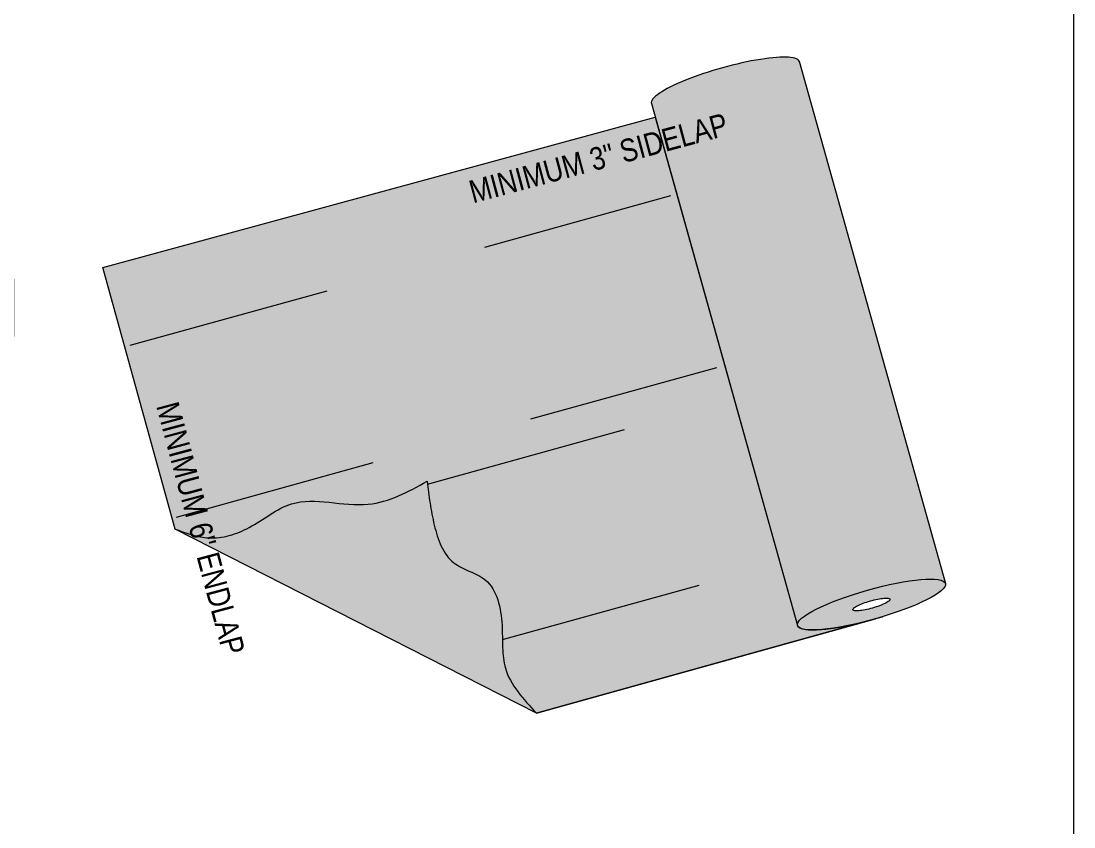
# Model space of a CAD drawing. Header units: inches. Extents: x -441 to 7, y -96 to 2.
# Drawn here: x 6.213 to 6.857, y 0.648 to 1.141 of the extents above; entities that cross this region are included whole.
import ezdxf

# ---------------------------------------------------------------- set-up
doc = ezdxf.new("R2010")
doc.units = ezdxf.units.IN
doc.header["$MEASUREMENT"] = 0
for name, pattern in [('Dashed - Dense', [0.8, 0.5000000000000001, -0.3]), ('DASHED2', [0.18749999999999997, 0.125, -0.06249999999999998]), ('Hidden', [1.4291338582677167, 1.0000000000000002, -0.4291338582677165])]:
    doc.linetypes.add(name, pattern=pattern)
doc.layers.add('Vector Picture Geometry', color=6, linetype='Continuous', lineweight=0)
doc.styles.add('GENERATED_STYLE_1', font='ARIALN.TTF')

msp = doc.modelspace()

# ---------------------------------------------------------------- hatches: boundary and pattern name
at = {"layer": 'Vector Picture Geometry'}
h = msp.add_hatch(color=164, dxfattribs=at)
h.dxf.hatch_style = 1
edge = h.paths.add_edge_path(flags=16)
edge.add_line((6.600782836708362, 1.082426381056067), (6.262897500606929, 0.9902490165979416))
edge.add_line((6.262897500606929, 0.9902490165979416), (6.307241496957506, 0.8301533723619738))
edge.add_spline(control_points=[(6.307241496957506, 0.8301533723619738), (6.314013980148806, 0.8276749975018376), (6.328934061591861, 0.8222150275447082), (6.354671597819565, 0.8300845411510882), (6.381761283326908, 0.8538256364214949), (6.42393571004263, 0.8388790547587601), (6.44968119923167, 0.8530353414515652), (6.461312934117656, 0.8594311093692633)], knot_values=[0, 0, 0, 0, 0.021159709512174635, 0.046615780403655896, 0.07637798063542711, 0.12329253288986976, 0.1619567764639695, 0.1619567764639695, 0.1619567764639695, 0.1619567764639695], degree=3, periodic=0)
edge.add_spline(control_points=[(6.461312934117656, 0.8594311093692633), (6.4613815243391315, 0.8588648219347581), (6.461450114560607, 0.858298534500253), (6.461519007764585, 0.8577321581323218)], knot_values=[0, 0, 0, 0, 0.001743159223408963, 0.001743159223408963, 0.001743159223408963, 0.001743159223408963], degree=3, periodic=0)
edge.add_spline(control_points=[(6.461519007764585, 0.8577321581323218), (6.462526442049899, 0.8494499628140009), (6.464690148676576, 0.8326984183351169), (6.473647365482126, 0.8071025716385862), (6.502443813472862, 0.8012937360499182), (6.507143187131231, 0.7787063167398547), (6.5072986987087695, 0.7654148766359419), (6.507340155733431, 0.7625355728174892)], knot_values=[0.001743159223408963, 0.001743159223408963, 0.001743159223408963, 0.001743159223408963, 0.027233603346175597, 0.05318194717262073, 0.07504579274266629, 0.10457912992252905, 0.11297822792589525, 0.11297822792589525, 0.11297822792589525, 0.11297822792589525], degree=3, periodic=0)
edge.add_line((6.507340155733431, 0.762535572817489), (6.677058347492984, 0.8095612062964745))
edge.add_line((6.677058347492984, 0.8095612062964745), (6.600782836708362, 1.082426381056067))
edge = h.paths.add_edge_path()
edge.add_ellipse((6.733062459465284, 0.7840271216370129), major_axis=(-0.045284007513209025, -0.012815618232302876), ratio=0.19350599680489242, start_angle=116.24900028288673, end_angle=359.98620291161023, ccw=False)
edge.add_ellipse((6.733062459465284, 0.7840271216370129), major_axis=(-0.045284007513209025, -0.012815618232302876), ratio=0.19350599680489242, start_angle=90.00000015219752, end_angle=116.24900028288673, ccw=False)
edge.add_ellipse((6.733062459465284, 0.7840271216370129), major_axis=(-0.045284007513209025, -0.012815618232302876), ratio=0.19350599680489242, start_angle=76.86831667401623, end_angle=90.00000015219752, ccw=False)
edge.add_line((6.733497656117968, 0.7746953620176442), (6.528098034633796, 0.7175334561757087))
edge.add_line((6.528098034633796, 0.7175334561757087), (6.307241496957506, 0.8301533723619738))
edge.add_line((6.307241496957506, 0.8301533723619738), (6.262897500606929, 0.9902490165979416))
edge.add_line((6.262897500606929, 0.9902490165979416), (6.600782836708362, 1.082426381056067))
edge.add_line((6.600782836708362, 1.082426381056067), (6.687775400957612, 0.771222417916662))
edge = h.paths.add_edge_path(flags=16)
edge.add_ellipse((6.733062459465284, 0.7840271216370129), major_axis=(-0.011321001878302256, -0.003203904558075719), ratio=0.19350599680489242, start_angle=0, end_angle=360)
edge = h.paths.add_edge_path(flags=17)
edge.add_line((6.600782836708362, 1.082426381056067), (6.262897500606929, 0.9902490165979416))
edge.add_line((6.262897500606929, 0.9902490165979416), (6.307241496957506, 0.8301533723619738))
edge.add_spline(control_points=[(6.307241496957506, 0.8301533723619738), (6.314013980148806, 0.8276749975018376), (6.328934061591861, 0.8222150275447082), (6.354671597819565, 0.8300845411510882), (6.381761283326908, 0.8538256364214949), (6.42393571004263, 0.8388790547587601), (6.44968119923167, 0.8530353414515652), (6.461312934117656, 0.8594311093692633)], knot_values=[0, 0, 0, 0, 0.021159709512174635, 0.046615780403655896, 0.07637798063542711, 0.12329253288986976, 0.1619567764639695, 0.1619567764639695, 0.1619567764639695, 0.1619567764639695], degree=3, periodic=0)
edge.add_spline(control_points=[(6.461312934117656, 0.8594311093692633), (6.4613815243391315, 0.8588648219347581), (6.461450114560607, 0.858298534500253), (6.461519007764585, 0.8577321581323218)], knot_values=[0, 0, 0, 0, 0.001743159223408963, 0.001743159223408963, 0.001743159223408963, 0.001743159223408963], degree=3, periodic=0)
edge.add_spline(control_points=[(6.461519007764585, 0.8577321581323218), (6.461936206900951, 0.8543023317065299), (6.462364516997283, 0.8508692439183416), (6.462871223106889, 0.8474131448142561)], knot_values=[0.001743159223408963, 0.001743159223408963, 0.001743159223408963, 0.001743159223408963, 0.012299273332917877, 0.012299273332917877, 0.012299273332917877, 0.012299273332917877], degree=3, periodic=0)
edge.add_spline(control_points=[(6.462871223106889, 0.8474131448142561), (6.462911885806815, 0.8471357960353154), (6.462953053370408, 0.8468582990654543), (6.462994760570403, 0.8465806436979506)], knot_values=[0.012299273332917877, 0.012299273332917877, 0.012299273332917877, 0.012299273332917877, 0.013146391795223655, 0.013146391795223655, 0.013146391795223655, 0.013146391795223655], degree=3, periodic=0)
edge.add_spline(control_points=[(6.462994760570403, 0.8465806436979506), (6.463359166399215, 0.8441547020300899), (6.46376476772992, 0.841716668386272), (6.464234757814941, 0.8392597349297737)], knot_values=[0.013146391795223655, 0.013146391795223655, 0.013146391795223655, 0.013146391795223655, 0.020547869367212746, 0.020547869367212746, 0.020547869367212746, 0.020547869367212746], degree=3, periodic=0)
edge.add_spline(control_points=[(6.464234757814941, 0.8392597349297737), (6.464268065937139, 0.8390856124484487), (6.464301697454061, 0.8389113950421674), (6.464335660621256, 0.8387370802877063)], knot_values=[0.020547869367212746, 0.020547869367212746, 0.020547869367212746, 0.020547869367212746, 0.021072410899624697, 0.021072410899624697, 0.021072410899624697, 0.021072410899624697], degree=3, periodic=0)
edge.add_spline(control_points=[(6.464335660621256, 0.8387370802877063), (6.464734587295797, 0.8366896032393758), (6.465309868011212, 0.8340234326309066), (6.465984117869903, 0.8313282119454641), (6.46614312244303, 0.8307162703072548)], knot_values=[0.021072410899624697, 0.021072410899624697, 0.021072410899624697, 0.021072410899624697, 0.027233603346175597, 0.029043068722626415, 0.029043068722626415, 0.029043068722626415, 0.029043068722626415], degree=3, periodic=0)
edge.add_spline(control_points=[(6.46614312244303, 0.8307162703072548), (6.466209917709531, 0.8304592034568901), (6.466277761068349, 0.8302021217972082), (6.46634671469441, 0.8299451300929326)], knot_values=[0.029043068722626415, 0.029043068722626415, 0.029043068722626415, 0.029043068722626415, 0.029803196055241944, 0.029803196055241944, 0.029803196055241944, 0.029803196055241944], degree=3, periodic=0)
edge.add_spline(control_points=[(6.46634671469441, 0.8299451300929326), (6.466600499497076, 0.8289992684656002), (6.466869324185303, 0.8280546253908487), (6.467156288609861, 0.8271164241158362)], knot_values=[0.029803196055241944, 0.029803196055241944, 0.029803196055241944, 0.029803196055241944, 0.032600855527691736, 0.032600855527691736, 0.032600855527691736, 0.032600855527691736], degree=3, periodic=0)
edge.add_spline(control_points=[(6.467156288609861, 0.8271164241158362), (6.467218772402165, 0.8269121396520087), (6.467282116216569, 0.8267081606000146), (6.467346352053717, 0.8265045408809282)], knot_values=[0.032600855527691736, 0.032600855527691736, 0.032600855527691736, 0.032600855527691736, 0.03321001944648255, 0.03321001944648255, 0.03321001944648255, 0.03321001944648255], degree=3, periodic=0)
edge.add_spline(control_points=[(6.467346352053717, 0.8265045408809282), (6.46763619821697, 0.8255857641207891), (6.467944206070413, 0.8246743034218), (6.468273315491657, 0.8237751124764117)], knot_values=[0.03321001944648255, 0.03321001944648255, 0.03321001944648255, 0.03321001944648255, 0.03595870043971586, 0.03595870043971586, 0.03595870043971586, 0.03595870043971586], degree=3, periodic=0)
edge.add_spline(control_points=[(6.468273315491657, 0.8237751124764117), (6.468599409901124, 0.8228841591295688), (6.4689462210212625, 0.8220052517566445), (6.469316608669881, 0.8211432091493613)], knot_values=[0.03595870043971586, 0.03595870043971586, 0.03595870043971586, 0.03595870043971586, 0.038682200429216274, 0.038682200429216274, 0.038682200429216274, 0.038682200429216274], degree=3, periodic=0)
edge.add_spline(control_points=[(6.469316608669881, 0.8211432091493613), (6.46939569918405, 0.8209591333755084), (6.469475864716039, 0.8207758265835536), (6.469557133110522, 0.8205933356917536)], knot_values=[0.038682200429216274, 0.038682200429216274, 0.038682200429216274, 0.038682200429216274, 0.039263761437825985, 0.039263761437825985, 0.039263761437825985, 0.039263761437825985], degree=3, periodic=0)
edge.add_spline(control_points=[(6.469557133110522, 0.8205933356917536), (6.469848973167718, 0.8199379991043911), (6.470155035458597, 0.8192931841575324), (6.470476609454639, 0.8186610636100411)], knot_values=[0.039263761437825985, 0.039263761437825985, 0.039263761437825985, 0.039263761437825985, 0.04135218460769853, 0.04135218460769853, 0.04135218460769853, 0.04135218460769853], degree=3, periodic=0)
edge.add_spline(control_points=[(6.470476609454639, 0.8186610636100411), (6.470557904012005, 0.818501262255634), (6.470640189904823, 0.8183422721858673), (6.470723487966169, 0.8181841285044638)], knot_values=[0.04135218460769853, 0.04135218460769853, 0.04135218460769853, 0.04135218460769853, 0.04188014221395758, 0.04188014221395758, 0.04188014221395758, 0.04188014221395758], degree=3, periodic=0)
edge.add_spline(control_points=[(6.470723487966169, 0.8181841285044638), (6.471042010319842, 0.8175794049754277), (6.471375332713, 0.8169870574300804), (6.471724619991487, 0.8164090486331377)], knot_values=[0.04188014221395758, 0.04188014221395758, 0.04188014221395758, 0.04188014221395758, 0.043898992312833215, 0.043898992312833215, 0.043898992312833215, 0.043898992312833215], degree=3, periodic=0)
edge.add_spline(control_points=[(6.471724619991487, 0.8164090486331377), (6.471817927424992, 0.8162546412993814), (6.471912374144482, 0.8161012572072432), (6.472007982355882, 0.8159489337736976)], knot_values=[0.043898992312833215, 0.043898992312833215, 0.043898992312833215, 0.043898992312833215, 0.04443830116534463, 0.04443830116534463, 0.04443830116534463, 0.04443830116534463], degree=3, periodic=0)
edge.add_spline(control_points=[(6.472007982355882, 0.8159489337736976), (6.472266651457115, 0.8155368209951475), (6.47253382243716, 0.8151324720165312), (6.472809935057267, 0.8147366278353612)], knot_values=[0.04443830116534463, 0.04443830116534463, 0.04443830116534463, 0.04443830116534463, 0.04589740738775348, 0.04589740738775348, 0.04589740738775348, 0.04589740738775348], degree=3, periodic=0)
edge.add_spline(control_points=[(6.472809935057267, 0.8147366278353612), (6.472900336085445, 0.8146070259324785), (6.472991695612061, 0.8144783357007221), (6.473084029071107, 0.8143505831463638)], knot_values=[0.04589740738775348, 0.04589740738775348, 0.04589740738775348, 0.04589740738775348, 0.046375128046354935, 0.046375128046354935, 0.046375128046354935, 0.046375128046354935], degree=3, periodic=0)
edge.add_spline(control_points=[(6.473084029071107, 0.8143505831463638), (6.473309855410663, 0.814038129870839), (6.473541507607032, 0.8137312855822245), (6.473779211460648, 0.8134304307541458)], knot_values=[0.046375128046354935, 0.046375128046354935, 0.046375128046354935, 0.046375128046354935, 0.04754352256742933, 0.04754352256742933, 0.04754352256742933, 0.04754352256742933], degree=3, periodic=0)
edge.add_spline(control_points=[(6.473779211460648, 0.8134304307541458), (6.473892059979311, 0.813287601678534), (6.4740062724327485, 0.8131461225196774), (6.474121872981339, 0.8130060339877987)], knot_values=[0.04754352256742933, 0.04754352256742933, 0.04754352256742933, 0.04754352256742933, 0.048098211054433404, 0.048098211054433404, 0.048098211054433404, 0.048098211054433404], degree=3, periodic=0)
edge.add_spline(control_points=[(6.474121872981339, 0.8130060339877987), (6.47428764446224, 0.8128051466765347), (6.474456270371069, 0.8126071189995514), (6.474627821952669, 0.812412071004383)], knot_values=[0.048098211054433404, 0.048098211054433404, 0.048098211054433404, 0.048098211054433404, 0.0488936357565772, 0.0488936357565772, 0.0488936357565772, 0.0488936357565772], degree=3, periodic=0)
edge.add_spline(control_points=[(6.474627821952669, 0.812412071004383), (6.474733685549897, 0.8122917078913878), (6.474840663261023, 0.8121724794592602), (6.474948771828119, 0.8120544139183847)], knot_values=[0.0488936357565772, 0.0488936357565772, 0.0488936357565772, 0.0488936357565772, 0.04938448824250314, 0.04938448824250314, 0.04938448824250314, 0.04938448824250314], degree=3, periodic=0)
edge.add_spline(control_points=[(6.474948771828119, 0.8120544139183847), (6.475225997962479, 0.8117516548089354), (6.475510660371313, 0.811456542631336), (6.475803041367955, 0.8111695530834282)], knot_values=[0.04938448824250314, 0.04938448824250314, 0.04938448824250314, 0.04938448824250314, 0.050643196417709715, 0.050643196417709715, 0.050643196417709715, 0.050643196417709715], degree=3, periodic=0)
edge.add_spline(control_points=[(6.475803041367955, 0.8111695530834282), (6.475915946964936, 0.811058729443705), (6.476030003549154, 0.8109491170414946), (6.476145227377232, 0.8108407432692024)], knot_values=[0.050643196417709715, 0.050643196417709715, 0.050643196417709715, 0.050643196417709715, 0.05112925809606235, 0.05112925809606235, 0.05112925809606235, 0.05112925809606235], degree=3, periodic=0)
edge.add_spline(control_points=[(6.476145227377232, 0.8108407432692024), (6.476335066310957, 0.8106621902587823), (6.476528073699882, 0.8104869994792865), (6.476724322248179, 0.8103152934372133)], knot_values=[0.05112925809606235, 0.05112925809606235, 0.05112925809606235, 0.05112925809606235, 0.05193007709575532, 0.05193007709575532, 0.05193007709575532, 0.05193007709575532], degree=3, periodic=0)
edge.add_spline(control_points=[(6.476724322248179, 0.8103152934372133), (6.476839716724248, 0.8102143299960325), (6.476956231818126, 0.8101145713887914), (6.477073882310513, 0.810016042520965)], knot_values=[0.05193007709575532, 0.05193007709575532, 0.05193007709575532, 0.05193007709575532, 0.05240096001283768, 0.05240096001283768, 0.05240096001283768, 0.05240096001283768], degree=3, periodic=0)
edge.add_spline(control_points=[(6.477073882310513, 0.810016042520965), (6.477269012608438, 0.8098526265679775), (6.477588933022152, 0.809594382164091), (6.477917162062791, 0.8093452424521357), (6.478043135265769, 0.8092517520578142)], knot_values=[0.05240096001283768, 0.05240096001283768, 0.05240096001283768, 0.05240096001283768, 0.05318194717262073, 0.05366123356789547, 0.05366123356789547, 0.05366123356789547, 0.05366123356789547], degree=3, periodic=0)
edge.add_spline(control_points=[(6.478043135265769, 0.8092517520578142), (6.478387316292718, 0.8089963197978816), (6.478740056167721, 0.808750280485093), (6.479100230711351, 0.8085124406445092)], knot_values=[0.05366123356789547, 0.05366123356789547, 0.05366123356789547, 0.05366123356789547, 0.054970728601993174, 0.054970728601993174, 0.054970728601993174, 0.054970728601993174], degree=3, periodic=0)
edge.add_spline(control_points=[(6.479100230711351, 0.8085124406445092), (6.479224038550612, 0.8084306846257303), (6.479348724869866, 0.8083498974560894), (6.479474244008577, 0.8082700306604891)], knot_values=[0.054970728601993174, 0.054970728601993174, 0.054970728601993174, 0.054970728601993174, 0.055420859666392985, 0.055420859666392985, 0.055420859666392985, 0.055420859666392985], degree=3, periodic=0)
edge.add_spline(control_points=[(6.479474244008577, 0.8082700306604891), (6.479969263265872, 0.8079550539784717), (6.4804772356658615, 0.8076543922073187), (6.480995360438496, 0.8073650719347958)], knot_values=[0.055420859666392985, 0.055420859666392985, 0.055420859666392985, 0.055420859666392985, 0.057196075362376336, 0.057196075362376336, 0.057196075362376336, 0.057196075362376336], degree=3, periodic=0)
edge.add_spline(control_points=[(6.480995360438496, 0.8073650719347958), (6.482000609992539, 0.8068037417489218), (6.483044075668506, 0.8062851038586913), (6.484105302628169, 0.8057874425697986)], knot_values=[0.057196075362376336, 0.057196075362376336, 0.057196075362376336, 0.057196075362376336, 0.06064029359120555, 0.06064029359120555, 0.06064029359120555, 0.06064029359120555], degree=3, periodic=0)
edge.add_spline(control_points=[(6.484105302628169, 0.8057874425697986), (6.484110892558035, 0.8057848211779495), (6.484116482980701, 0.8057822003681117), (6.484122073893177, 0.8057795801371113)], knot_values=[0.06064029359120555, 0.06064029359120555, 0.06064029359120555, 0.06064029359120555, 0.06065843574088188, 0.06065843574088188, 0.06065843574088188, 0.06065843574088188], degree=3, periodic=0)
edge.add_spline(control_points=[(6.484122073893177, 0.8057795801371113), (6.485717297425353, 0.8050319644000776), (6.487352396414174, 0.8043314718123273), (6.488957931314866, 0.8036043825081476)], knot_values=[0.06065843574088188, 0.06065843574088188, 0.06065843574088188, 0.06065843574088188, 0.06583483301248531, 0.06583483301248531, 0.06583483301248531, 0.06583483301248531], degree=3, periodic=0)
edge.add_spline(control_points=[(6.488970809460378, 0.8035985495972584), (6.490650620330323, 0.8028375988360579), (6.492297858744038, 0.8020473120079501), (6.493832971533252, 0.8011432322101524)], knot_values=[0.06584867381749311, 0.06584867381749311, 0.06584867381749311, 0.06584867381749311, 0.07126507891444245, 0.07126507891444245, 0.07126507891444245, 0.07126507891444245], degree=3, periodic=0)
edge.add_spline(control_points=[(6.493832971533252, 0.8011432322101524), (6.494266723077011, 0.8008877812682207), (6.494691522903393, 0.8006232454939093), (6.495105576445258, 0.8003477197012172)], knot_values=[0.07126507891444245, 0.07126507891444245, 0.07126507891444245, 0.07126507891444245, 0.07279550331643606, 0.07279550331643606, 0.07279550331643606, 0.07279550331643606], degree=3, periodic=0)
edge.add_spline(control_points=[(6.496435819829877, 0.7993919585658498), (6.496086810276159, 0.7996636372772286), (6.495727508590277, 0.7999247279798285), (6.495359219608337, 0.8001766159411199)], knot_values=[0.07310970183907584, 0.07310970183907584, 0.07310970183907584, 0.07310970183907584, 0.07448588835987585, 0.07448588835987585, 0.07448588835987585, 0.07448588835987585], degree=3, periodic=0)
edge.add_spline(control_points=[(6.497434266128495, 0.7985591640695213), (6.497245263226718, 0.7987280725715322), (6.496916768015804, 0.7990101366472069), (6.496577815101454, 0.7992814255102554), (6.496435819829877, 0.7993919585658498)], knot_values=[0.07448588835987585, 0.07448588835987585, 0.07448588835987585, 0.07448588835987585, 0.07527874624576908, 0.07583865062855952, 0.07583865062855952, 0.07583865062855952, 0.07583865062855952], degree=3, periodic=0)
edge.add_spline(control_points=[(6.498314526907298, 0.7977213998116792), (6.498093836741352, 0.7979448643421259), (6.497867869866366, 0.7981630772962822), (6.497636505381027, 0.7983758256510483)], knot_values=[0.0761233499577695, 0.0761233499577695, 0.0761233499577695, 0.0761233499577695, 0.07710706129768337, 0.07710706129768337, 0.07710706129768337, 0.07710706129768337], degree=3, periodic=0)
edge.add_spline(control_points=[(6.499460054450411, 0.79645964232322), (6.499155042602905, 0.7968246530647343), (6.498838499574447, 0.7971785694568607), (6.498510009218625, 0.7975206582668786)], knot_values=[0.077399586135879, 0.077399586135879, 0.077399586135879, 0.077399586135879, 0.07888485835136026, 0.07888485835136026, 0.07888485835136026, 0.07888485835136026], degree=3, periodic=0)
edge.add_spline(control_points=[(6.500224035363141, 0.7954905787669584), (6.500026747411217, 0.7957557328273794), (6.499824121733779, 0.7960158885725555), (6.499616020902645, 0.7962708038597348)], knot_values=[0.07913967007269097, 0.07913967007269097, 0.07913967007269097, 0.07913967007269097, 0.08016630476408333, 0.08016630476408333, 0.08016630476408333, 0.08016630476408333], degree=3, periodic=0)
edge.add_spline(control_points=[(6.501191735887873, 0.7940849558060419), (6.500930212784793, 0.7944954152221664), (6.5006578471304755, 0.7948961345857821), (6.5003742132019955, 0.7952863637907495)], knot_values=[0.08042860935734053, 0.08042860935734053, 0.08042860935734053, 0.08042860935734053, 0.08192518848711455, 0.08192518848711455, 0.08192518848711455, 0.08192518848711455], degree=3, periodic=0)
edge.add_spline(control_points=[(6.502149882602493, 0.7924508205606853), (6.5018831519645595, 0.7929453033537028), (6.501603078294899, 0.7934284141646479), (6.501309033326218, 0.7938990460126061)], knot_values=[0.0821503368532476, 0.0821503368532476, 0.0821503368532476, 0.0821503368532476, 0.08385421613509175, 0.08385421613509175, 0.08385421613509175, 0.08385421613509175], degree=3, periodic=0)
edge.add_spline(control_points=[(6.502936723799527, 0.7908783520782099), (6.5027215009082004, 0.7913423276811677), (6.502496050373783, 0.7917980636796031), (6.502259917721318, 0.7922447593074899)], knot_values=[0.08409014882726291, 0.08409014882726291, 0.08409014882726291, 0.08409014882726291, 0.08561968818830437, 0.08561968818830437, 0.08561968818830437, 0.08561968818830437], degree=3, periodic=0)
edge.add_spline(control_points=[(6.5039259713714905, 0.7885035464228509), (6.503646775125875, 0.7892517335272107), (6.503345412919407, 0.789983751262298), (6.503020258123079, 0.7906967335752615)], knot_values=[0.08581880398545677, 0.08581880398545677, 0.08581880398545677, 0.08581880398545677, 0.08815846807537019, 0.08815846807537019, 0.08815846807537019, 0.08815846807537019], degree=3, periodic=0)
edge.add_spline(control_points=[(6.504533204504879, 0.7867447285571545), (6.50436587890253, 0.7872695050933847), (6.504188876270173, 0.7877878220143679), (6.504001684537283, 0.7882987770730749)], knot_values=[0.08837149663838154, 0.08837149663838154, 0.08837149663838154, 0.08837149663838154, 0.08996309664201481, 0.08996309664201481, 0.08996309664201481, 0.08996309664201481], degree=3, periodic=0)
edge.add_spline(control_points=[(6.504588434498483, 0.7865701623239005), (6.504829832705923, 0.7858012069191944), (6.5050506863475315, 0.785018670123983), (6.505252593473721, 0.7842253676368287)], knot_values=[0.09013933888018072, 0.09013933888018072, 0.09013933888018072, 0.09013933888018072, 0.09246521991512252, 0.09246521991512252, 0.09246521991512252, 0.09246521991512252], degree=3, periodic=0)
edge.add_spline(control_points=[(6.505252593473721, 0.7842253676368287), (6.505597753426715, 0.7828692181321437), (6.505887544357368, 0.7814816071251938), (6.506129949828328, 0.7800766013222986)], knot_values=[0.09246521991512252, 0.09246521991512252, 0.09246521991512252, 0.09246521991512252, 0.09644131032775495, 0.09644131032775495, 0.09644131032775495, 0.09644131032775495], degree=3, periodic=0)
edge.add_spline(control_points=[(6.5068253900960915, 0.7748271819346995), (6.506660513822421, 0.7765352093535509), (6.5064418149051075, 0.7782431611770426), (6.506155589216142, 0.7799268912999129)], knot_values=[0.09658247262904, 0.09658247262904, 0.09658247262904, 0.09658247262904, 0.10134321274377722, 0.10134321274377722, 0.10134321274377722, 0.10134321274377722], degree=3, periodic=0)
edge.add_spline(control_points=[(6.507245514954512, 0.7676499514679505), (6.50721104468218, 0.7688745134011434), (6.50711977937221, 0.7712245405973541), (6.506941941919981, 0.7736063443479042), (6.5068340108234315, 0.7747373628111711)], knot_values=[0.10142666296382269, 0.10142666296382269, 0.10142666296382269, 0.10142666296382269, 0.10491384869871834, 0.1080663156574247, 0.1080663156574247, 0.1080663156574247, 0.1080663156574247], degree=3, periodic=0)
edge.add_spline(control_points=[(6.507248726684652, 0.767534476146956), (6.507295044730684, 0.765848947940972), (6.507316452246984, 0.7641818448208082), (6.507340155733431, 0.7625355728174896)], knot_values=[0.10817595599909931, 0.10817595599909931, 0.10817595599909931, 0.10817595599909931, 0.11297822792589525, 0.11297822792589525, 0.11297822792589525, 0.11297822792589525], degree=3, periodic=0)
edge.add_line((6.507340155733431, 0.762535572817489), (6.677058347492984, 0.8095612062964743))
edge.add_line((6.677058347492984, 0.8095612062964743), (6.600782836708362, 1.082426381056067))
edge = h.paths.add_edge_path()
edge.add_ellipse((6.643735149492194, 1.1035833172716694), major_axis=(-0.045284007513209025, -0.012815618232302876), ratio=0.19350599680489233, start_angle=180.36412624336407, end_angle=360)
edge.add_line((6.598451141978799, 1.0907676990382655), (6.687775400957677, 0.7712224179170273))
edge.add_ellipse((6.733062459465284, 0.7840271216370129), major_axis=(-0.045284007513209025, -0.012815618232302876), ratio=0.19350599680489242, start_angle=180.00000018289347, end_angle=359.98620291161023, ccw=False)
edge.add_line((6.778346466937584, 0.7968427400138671), (6.688913350846605, 1.1166796670851213))
h.paths.add_polyline_path([(6.346675368886632, 0.9639542856257486), (6.549019090082002, 1.0200003403271671), (6.544541375991343, 1.0361662834319905), (6.3421976547959735, 0.9801202287305719)], flags=8)

# ---------------------------------------------------------------- linework, layer by layer
at = {"layer": 'Vector Picture Geometry', "linetype": 'Hidden'}
for p, q in [((6.6889133508472085, 1.1166796670829657), (6.778346466977993, 0.7968427398693536)), ((6.5984511419785665, 1.0907676990390995), (6.6877784519516545, 0.7712115034046723)), ((6.528098034633796, 0.7175334561757087), (6.735542358445397, 0.7752643946237918))]:
    msp.add_line(p, q, dxfattribs=at)
at = {"layer": 'Vector Picture Geometry', "linetype": 'DASHED2'}
for p, q in [((6.27972714174749, 0.9427269884340688), (6.610408065880343, 1.0343204466011495)), ((6.30791152080769, 0.837541453801621), (6.638592444940543, 0.9291349119687018)), ((6.4615190077579925, 0.8577321581342563), (6.645226186684785, 0.9086161813120297)), ((6.507340155734145, 0.7625355728176868), (6.677058347493569, 0.8095612062966366))]:
    msp.add_line(p, q, dxfattribs=at)
at = {"layer": 'Vector Picture Geometry', "color": 7, "linetype": 'Continuous', "flags": 128}
msp.add_lwpolyline([(0, 0), (6.856957468877498, 0), (6.856957468877498, 2.1134088650677683), (0, 2.1134088650677683)], close=True, dxfattribs=at)
at = {"layer": 'Vector Picture Geometry', "color": 6, "linetype": 'Hidden'}
for points in [[(6.262897500606929, 0.9902490165979416), (6.600782836708362, 1.082426381056067), (6.687775400956509, 0.7712224179206086), (6.68804188316366, 0.7706596307202438)], [(6.68804188316366, 0.7706596307202438), (6.688636239766744, 0.7700616379030536), (6.6892948483742, 0.7696640951056088), (6.690080513690253, 0.7693385084874893), (6.690976657422322, 0.7690754715300545), (6.691845114641314, 0.7688904524028861), (6.692965751013794, 0.7687214000615357), (6.694528575750706, 0.7685781464073567), (6.6960481866384, 0.7685135608170408), (6.699458259138453, 0.7685540903415453), (6.701601133738093, 0.7686757899498189), (6.702589620256077, 0.7687517045961862), (6.705143483157837, 0.7689970954735341), (6.709655876890167, 0.7695755706020324), (6.713812938079382, 0.7702421924021139), (6.721415413317137, 0.7717304249992192), (6.739832713918133, 0.776521385731693), (6.528098034633796, 0.7175334561757087), (6.307241496957506, 0.8301533723619738), (6.262897500606929, 0.9902490165979416)]]:
    msp.add_lwpolyline(points, dxfattribs=at)
at = {"layer": 'Vector Picture Geometry', "color": 99, "linetype": 'Dashed - Dense', "ltscale": 0.15, "true_color": 0x216123, "const_width": 0.035371037402355324}
msp.add_lwpolyline([(6.208766973667628, 0.9655665011909993), (5.645477776091644, 0.9664305693104844)], dxfattribs=at)
at = {"layer": 'Vector Picture Geometry', "linetype": 'Hidden'}
msp.add_ellipse((6.643735149492194, 1.1035833172716694), major_axis=(-0.045284007513209025, -0.012815618232302876), ratio=0.19350599680489233, start_param=3.1075478538902117, end_param=6.283185307179586, dxfattribs=at)
for major_axis in [(-0.045284007513209025, -0.012815618232302876), (-0.011321001878302256, -0.003203904558075719)]:
    msp.add_ellipse((6.733062459465284, 0.7840271216370129), major_axis=major_axis, ratio=0.19350599680489242, dxfattribs=at)
at = {"layer": 'Vector Picture Geometry', "color": 6, "linetype": 'Hidden'}
for points, knots in [([(6.307241496957506, 0.8301533723619738), (6.314013980148806, 0.8276749975018376), (6.328934061591861, 0.8222150275447082), (6.354671597819565, 0.8300845411510883), (6.381761283326909, 0.8538256364214949), (6.42393571004263, 0.8388790547587601), (6.449681199231669, 0.8530353414515652), (6.461312934117656, 0.8594311093692633)], [0, 0, 0, 0, 0.021159709512174635, 0.046615780403655896, 0.07637798063542711, 0.12329253288986976, 0.1619567764639695, 0.1619567764639695, 0.1619567764639695, 0.1619567764639695]), ([(6.461312934117656, 0.8594311093692633), (6.462384528071906, 0.8505839271014973), (6.464477143299537, 0.8333070954604523), (6.473647365482129, 0.8071025716385862), (6.502443813472864, 0.8012937360499185), (6.508561618589528, 0.7718886622096355), (6.505761510165462, 0.7417474506354962), (6.520100407162452, 0.7262033147097489), (6.528098034633796, 0.7175334561757087)], [0, 0, 0, 0, 0.027233603346175597, 0.05318194717262073, 0.07504579274266629, 0.10457912992252905, 0.13102678755865352, 0.1643826498836929, 0.1643826498836929, 0.1643826498836929, 0.1643826498836929])]:
    msp.add_open_spline(points, degree=3, knots=knots, dxfattribs=at)

# ---------------------------------------------------------------- texts
at = {"layer": 'Vector Picture Geometry', "color": 254, "char_height": 0.01393817155860902, "attachment_point": 1, "style": 'GENERATED_STYLE_1'}
for s, insert, rotation in [('\\pxqc,t3;MINIMUM 3" SIDELAP', (6.485752865008912, 1.0430074935154985), 14.999999999999973), ('\\pxqc,t3;MINIMUM 6" ENDLAP', (6.308939423638574, 0.9092275728439176), 284.99999999999994)]:
    msp.add_mtext(s, dxfattribs=dict(at, insert=insert, rotation=rotation))

doc.saveas('drawing.dxf')
